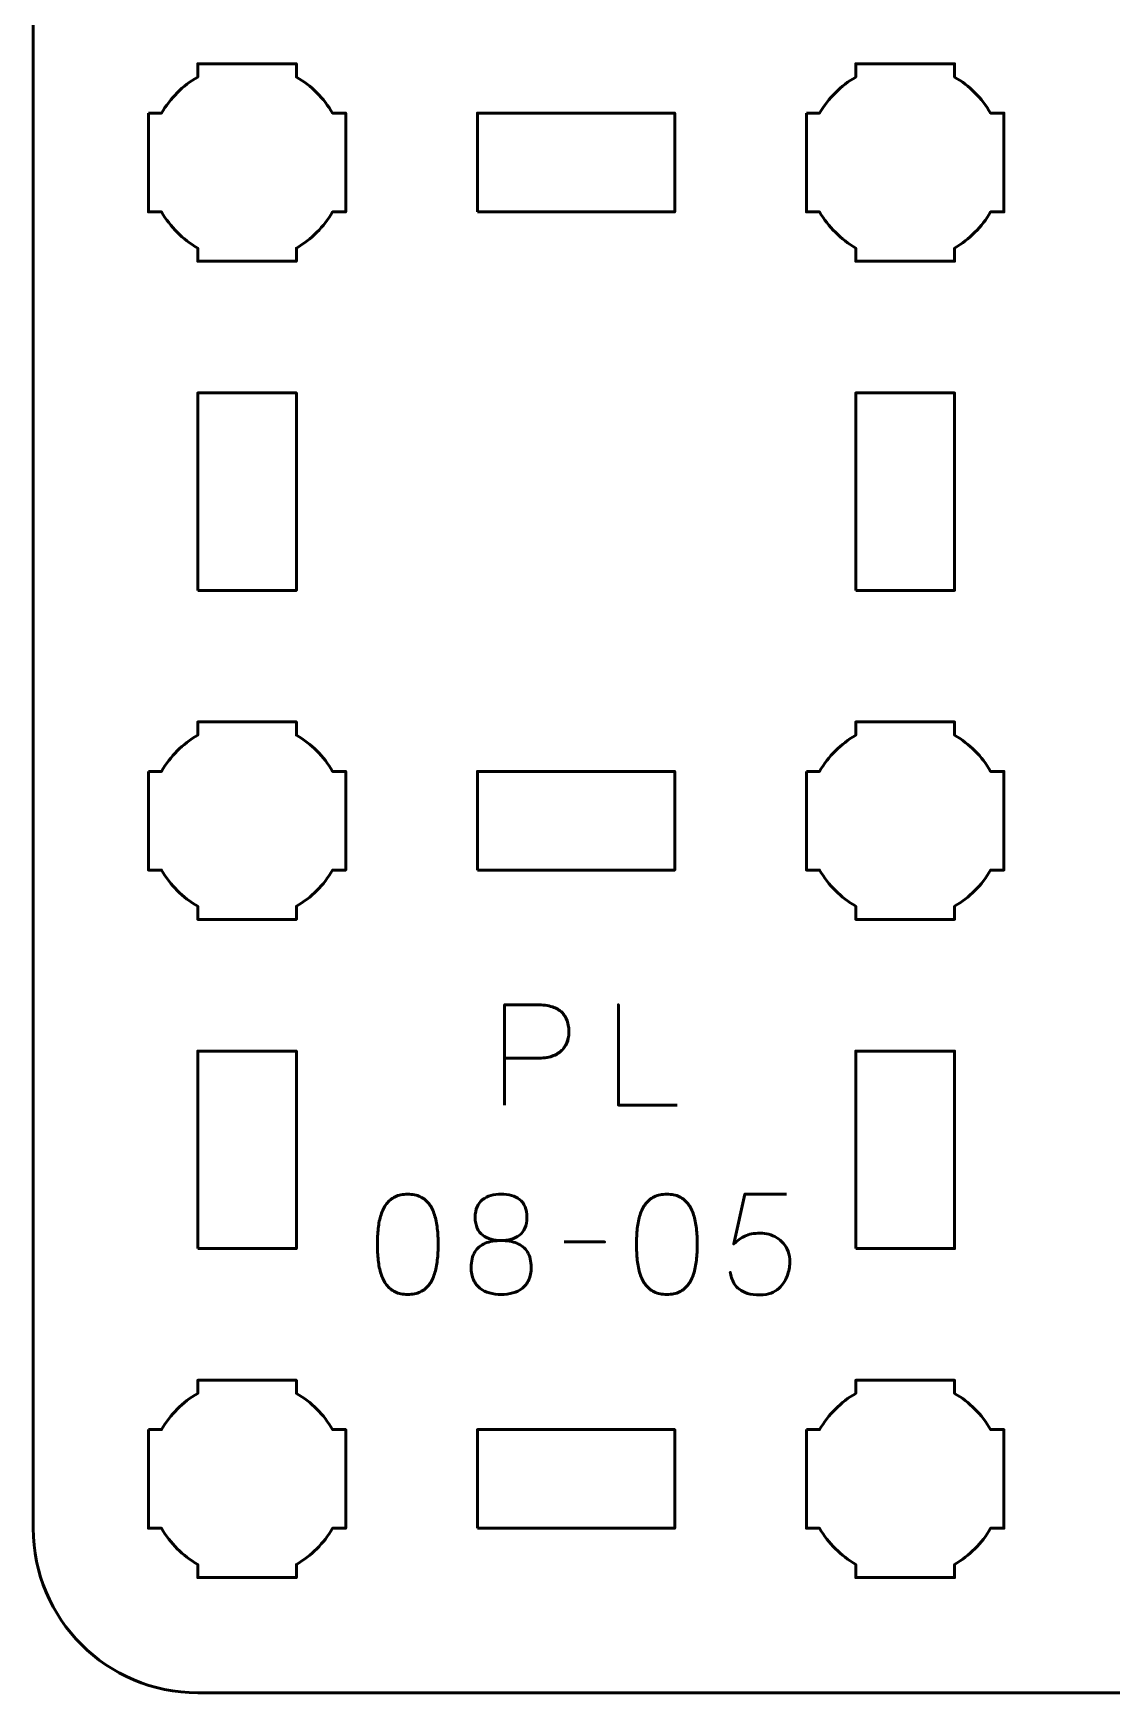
# Model space of a CAD drawing. Header units: centimetres. Extents: x -18.1 to -2.9, y -19.5 to -10.2.
# Drawn here: x -18.15 to -14.87, y -19.5 to -14.46 of the extents above; entities that cross this region are included whole.
import ezdxf

# ---------------------------------------------------------------- set-up
doc = ezdxf.new("R2010")
doc.units = ezdxf.units.CM
doc.header["$MEASUREMENT"] = 0
doc.layers.add('Layer 1', color=7, linetype='Continuous')

msp = doc.modelspace()

# ---------------------------------------------------------------- linework, layer by layer
at = {"layer": 'Layer 1', "lineweight": 53}
for points in [[(-16.8, -15), (-16.2, -15), (-16.2, -14.7), (-16.8, -14.7), (-16.8, -15)], [(-17.65, -16.15), (-17.35, -16.15), (-17.35, -15.55), (-17.65, -15.55), (-17.65, -16.15)], [(-15.65, -16.15), (-15.35, -16.15), (-15.35, -15.55), (-15.65, -15.55), (-15.65, -16.15)], [(-16.8, -17), (-16.2, -17), (-16.2, -16.7), (-16.8, -16.7), (-16.8, -17)], [(-17.65, -18.15), (-17.35, -18.15), (-17.35, -17.55), (-17.65, -17.55), (-17.65, -18.15)], [(-15.65, -18.15), (-15.35, -18.15), (-15.35, -17.55), (-15.65, -17.55), (-15.65, -18.15)], [(-16.8, -19), (-16.2, -19), (-16.2, -18.7), (-16.8, -18.7), (-16.8, -19)]]:
    msp.add_lwpolyline(points, close=True, dxfattribs=at)
for points, knots in [([(-18.15, -19), (-18.15, -19), (-18.15, -10.7), (-18.15, -10.7), (-18.15, -10.7), (-18.15, -10.42391), (-17.92609, -10.2), (-17.65, -10.2), (-17.65, -10.2), (-17.65, -10.2), (-3.35, -10.2), (-3.35, -10.2), (-3.35, -10.2), (-3.07391, -10.2), (-2.85, -10.42391), (-2.85, -10.7), (-2.85, -10.7), (-2.85, -10.7), (-2.85, -19), (-2.85, -19), (-2.85, -19), (-2.85, -19.27609), (-3.07391, -19.5), (-3.35, -19.5), (-3.35, -19.5), (-3.35, -19.5), (-17.65, -19.5), (-17.65, -19.5), (-17.65, -19.5), (-17.92609, -19.5), (-18.15, -19.27609), (-18.15, -19)], [0, 0, 0, 0, 0.125, 0.125, 0.125, 0.125, 0.25, 0.25, 0.25, 0.25, 0.375, 0.375, 0.375, 0.375, 0.5, 0.5, 0.5, 0.5, 0.625, 0.625, 0.625, 0.625, 0.75, 0.75, 0.75, 0.75, 0.875, 0.875, 0.875, 0.875, 1, 1, 1, 1]), ([(-17.8, -14.7), (-17.8, -14.7), (-17.75985, -14.7), (-17.75985, -14.7), (-17.75985, -14.7), (-17.7335, -14.65447), (-17.69553, -14.6165), (-17.65, -14.59015), (-17.65, -14.59015), (-17.65, -14.59015), (-17.65, -14.55), (-17.65, -14.55), (-17.65, -14.55), (-17.65, -14.55), (-17.5, -14.55), (-17.5, -14.55), (-17.5, -14.55), (-17.5, -14.55), (-17.35, -14.55), (-17.35, -14.55), (-17.35, -14.55), (-17.35, -14.55), (-17.35, -14.59015), (-17.35, -14.59015), (-17.35, -14.59015), (-17.30447, -14.6165), (-17.2665, -14.65447), (-17.24015, -14.7), (-17.24015, -14.7), (-17.24015, -14.7), (-17.2, -14.7), (-17.2, -14.7), (-17.2, -14.7), (-17.2, -14.7), (-17.2, -14.85), (-17.2, -14.85), (-17.2, -14.85), (-17.2, -14.85), (-17.2, -15), (-17.2, -15), (-17.2, -15), (-17.2, -15), (-17.24015, -15), (-17.24015, -15), (-17.24015, -15), (-17.2665, -15.04553), (-17.30447, -15.0835), (-17.35, -15.10985), (-17.35, -15.10985), (-17.35, -15.10985), (-17.35, -15.15), (-17.35, -15.15), (-17.35, -15.15), (-17.35, -15.15), (-17.5, -15.15), (-17.5, -15.15), (-17.5, -15.15), (-17.5, -15.15), (-17.65, -15.15), (-17.65, -15.15), (-17.65, -15.15), (-17.65, -15.15), (-17.65, -15.10985), (-17.65, -15.10985), (-17.65, -15.10985), (-17.69553, -15.0835), (-17.7335, -15.04553), (-17.75985, -15), (-17.75985, -15), (-17.75985, -15), (-17.8, -15), (-17.8, -15), (-17.8, -15), (-17.8, -15), (-17.8, -14.85), (-17.8, -14.85), (-17.8, -14.85), (-17.8, -14.85), (-17.8, -14.7), (-17.8, -14.7)], [0, 0, 0, 0, 0.05, 0.05, 0.05, 0.05, 0.1, 0.1, 0.1, 0.1, 0.15, 0.15, 0.15, 0.15, 0.2, 0.2, 0.2, 0.2, 0.25, 0.25, 0.25, 0.25, 0.3, 0.3, 0.3, 0.3, 0.35, 0.35, 0.35, 0.35, 0.4, 0.4, 0.4, 0.4, 0.45, 0.45, 0.45, 0.45, 0.5, 0.5, 0.5, 0.5, 0.55, 0.55, 0.55, 0.55, 0.6, 0.6, 0.6, 0.6, 0.65, 0.65, 0.65, 0.65, 0.7, 0.7, 0.7, 0.7, 0.75, 0.75, 0.75, 0.75, 0.8, 0.8, 0.8, 0.8, 0.85, 0.85, 0.85, 0.85, 0.9, 0.9, 0.9, 0.9, 0.95, 0.95, 0.95, 0.95, 1, 1, 1, 1]), ([(-15.8, -14.7), (-15.8, -14.7), (-15.75985, -14.7), (-15.75985, -14.7), (-15.75985, -14.7), (-15.7335, -14.65447), (-15.69553, -14.6165), (-15.65, -14.59015), (-15.65, -14.59015), (-15.65, -14.59015), (-15.65, -14.55), (-15.65, -14.55), (-15.65, -14.55), (-15.65, -14.55), (-15.5, -14.55), (-15.5, -14.55), (-15.5, -14.55), (-15.5, -14.55), (-15.35, -14.55), (-15.35, -14.55), (-15.35, -14.55), (-15.35, -14.55), (-15.35, -14.59015), (-15.35, -14.59015), (-15.35, -14.59015), (-15.30447, -14.6165), (-15.2665, -14.65447), (-15.24015, -14.7), (-15.24015, -14.7), (-15.24015, -14.7), (-15.2, -14.7), (-15.2, -14.7), (-15.2, -14.7), (-15.2, -14.7), (-15.2, -14.85), (-15.2, -14.85), (-15.2, -14.85), (-15.2, -14.85), (-15.2, -15), (-15.2, -15), (-15.2, -15), (-15.2, -15), (-15.24015, -15), (-15.24015, -15), (-15.24015, -15), (-15.2665, -15.04553), (-15.30447, -15.0835), (-15.35, -15.10985), (-15.35, -15.10985), (-15.35, -15.10985), (-15.35, -15.15), (-15.35, -15.15), (-15.35, -15.15), (-15.35, -15.15), (-15.5, -15.15), (-15.5, -15.15), (-15.5, -15.15), (-15.5, -15.15), (-15.65, -15.15), (-15.65, -15.15), (-15.65, -15.15), (-15.65, -15.15), (-15.65, -15.10985), (-15.65, -15.10985), (-15.65, -15.10985), (-15.69553, -15.0835), (-15.7335, -15.04553), (-15.75985, -15), (-15.75985, -15), (-15.75985, -15), (-15.8, -15), (-15.8, -15), (-15.8, -15), (-15.8, -15), (-15.8, -14.85), (-15.8, -14.85), (-15.8, -14.85), (-15.8, -14.85), (-15.8, -14.7), (-15.8, -14.7)], [0, 0, 0, 0, 0.05, 0.05, 0.05, 0.05, 0.1, 0.1, 0.1, 0.1, 0.15, 0.15, 0.15, 0.15, 0.2, 0.2, 0.2, 0.2, 0.25, 0.25, 0.25, 0.25, 0.3, 0.3, 0.3, 0.3, 0.35, 0.35, 0.35, 0.35, 0.4, 0.4, 0.4, 0.4, 0.45, 0.45, 0.45, 0.45, 0.5, 0.5, 0.5, 0.5, 0.55, 0.55, 0.55, 0.55, 0.6, 0.6, 0.6, 0.6, 0.65, 0.65, 0.65, 0.65, 0.7, 0.7, 0.7, 0.7, 0.75, 0.75, 0.75, 0.75, 0.8, 0.8, 0.8, 0.8, 0.85, 0.85, 0.85, 0.85, 0.9, 0.9, 0.9, 0.9, 0.95, 0.95, 0.95, 0.95, 1, 1, 1, 1]), ([(-17.8, -16.7), (-17.8, -16.7), (-17.75985, -16.7), (-17.75985, -16.7), (-17.75985, -16.7), (-17.7335, -16.65447), (-17.69553, -16.6165), (-17.65, -16.59015), (-17.65, -16.59015), (-17.65, -16.59015), (-17.65, -16.55), (-17.65, -16.55), (-17.65, -16.55), (-17.65, -16.55), (-17.5, -16.55), (-17.5, -16.55), (-17.5, -16.55), (-17.5, -16.55), (-17.35, -16.55), (-17.35, -16.55), (-17.35, -16.55), (-17.35, -16.55), (-17.35, -16.59015), (-17.35, -16.59015), (-17.35, -16.59015), (-17.30447, -16.6165), (-17.2665, -16.65447), (-17.24015, -16.7), (-17.24015, -16.7), (-17.24015, -16.7), (-17.2, -16.7), (-17.2, -16.7), (-17.2, -16.7), (-17.2, -16.7), (-17.2, -16.85), (-17.2, -16.85), (-17.2, -16.85), (-17.2, -16.85), (-17.2, -17), (-17.2, -17), (-17.2, -17), (-17.2, -17), (-17.24015, -17), (-17.24015, -17), (-17.24015, -17), (-17.2665, -17.04553), (-17.30447, -17.0835), (-17.35, -17.10985), (-17.35, -17.10985), (-17.35, -17.10985), (-17.35, -17.15), (-17.35, -17.15), (-17.35, -17.15), (-17.35, -17.15), (-17.5, -17.15), (-17.5, -17.15), (-17.5, -17.15), (-17.5, -17.15), (-17.65, -17.15), (-17.65, -17.15), (-17.65, -17.15), (-17.65, -17.15), (-17.65, -17.10985), (-17.65, -17.10985), (-17.65, -17.10985), (-17.69553, -17.0835), (-17.7335, -17.04553), (-17.75985, -17), (-17.75985, -17), (-17.75985, -17), (-17.8, -17), (-17.8, -17), (-17.8, -17), (-17.8, -17), (-17.8, -16.85), (-17.8, -16.85), (-17.8, -16.85), (-17.8, -16.85), (-17.8, -16.7), (-17.8, -16.7)], [0, 0, 0, 0, 0.05, 0.05, 0.05, 0.05, 0.1, 0.1, 0.1, 0.1, 0.15, 0.15, 0.15, 0.15, 0.2, 0.2, 0.2, 0.2, 0.25, 0.25, 0.25, 0.25, 0.3, 0.3, 0.3, 0.3, 0.35, 0.35, 0.35, 0.35, 0.4, 0.4, 0.4, 0.4, 0.45, 0.45, 0.45, 0.45, 0.5, 0.5, 0.5, 0.5, 0.55, 0.55, 0.55, 0.55, 0.6, 0.6, 0.6, 0.6, 0.65, 0.65, 0.65, 0.65, 0.7, 0.7, 0.7, 0.7, 0.75, 0.75, 0.75, 0.75, 0.8, 0.8, 0.8, 0.8, 0.85, 0.85, 0.85, 0.85, 0.9, 0.9, 0.9, 0.9, 0.95, 0.95, 0.95, 0.95, 1, 1, 1, 1]), ([(-15.8, -16.7), (-15.8, -16.7), (-15.75985, -16.7), (-15.75985, -16.7), (-15.75985, -16.7), (-15.7335, -16.65447), (-15.69553, -16.6165), (-15.65, -16.59015), (-15.65, -16.59015), (-15.65, -16.59015), (-15.65, -16.55), (-15.65, -16.55), (-15.65, -16.55), (-15.65, -16.55), (-15.5, -16.55), (-15.5, -16.55), (-15.5, -16.55), (-15.5, -16.55), (-15.35, -16.55), (-15.35, -16.55), (-15.35, -16.55), (-15.35, -16.55), (-15.35, -16.59015), (-15.35, -16.59015), (-15.35, -16.59015), (-15.30447, -16.6165), (-15.2665, -16.65447), (-15.24015, -16.7), (-15.24015, -16.7), (-15.24015, -16.7), (-15.2, -16.7), (-15.2, -16.7), (-15.2, -16.7), (-15.2, -16.7), (-15.2, -16.85), (-15.2, -16.85), (-15.2, -16.85), (-15.2, -16.85), (-15.2, -17), (-15.2, -17), (-15.2, -17), (-15.2, -17), (-15.24015, -17), (-15.24015, -17), (-15.24015, -17), (-15.2665, -17.04553), (-15.30447, -17.0835), (-15.35, -17.10985), (-15.35, -17.10985), (-15.35, -17.10985), (-15.35, -17.15), (-15.35, -17.15), (-15.35, -17.15), (-15.35, -17.15), (-15.5, -17.15), (-15.5, -17.15), (-15.5, -17.15), (-15.5, -17.15), (-15.65, -17.15), (-15.65, -17.15), (-15.65, -17.15), (-15.65, -17.15), (-15.65, -17.10985), (-15.65, -17.10985), (-15.65, -17.10985), (-15.69553, -17.0835), (-15.7335, -17.04553), (-15.75985, -17), (-15.75985, -17), (-15.75985, -17), (-15.8, -17), (-15.8, -17), (-15.8, -17), (-15.8, -17), (-15.8, -16.85), (-15.8, -16.85), (-15.8, -16.85), (-15.8, -16.85), (-15.8, -16.7), (-15.8, -16.7)], [0, 0, 0, 0, 0.05, 0.05, 0.05, 0.05, 0.1, 0.1, 0.1, 0.1, 0.15, 0.15, 0.15, 0.15, 0.2, 0.2, 0.2, 0.2, 0.25, 0.25, 0.25, 0.25, 0.3, 0.3, 0.3, 0.3, 0.35, 0.35, 0.35, 0.35, 0.4, 0.4, 0.4, 0.4, 0.45, 0.45, 0.45, 0.45, 0.5, 0.5, 0.5, 0.5, 0.55, 0.55, 0.55, 0.55, 0.6, 0.6, 0.6, 0.6, 0.65, 0.65, 0.65, 0.65, 0.7, 0.7, 0.7, 0.7, 0.75, 0.75, 0.75, 0.75, 0.8, 0.8, 0.8, 0.8, 0.85, 0.85, 0.85, 0.85, 0.9, 0.9, 0.9, 0.9, 0.95, 0.95, 0.95, 0.95, 1, 1, 1, 1]), ([(-17.8, -18.7), (-17.8, -18.7), (-17.75985, -18.7), (-17.75985, -18.7), (-17.75985, -18.7), (-17.7335, -18.65447), (-17.69553, -18.6165), (-17.65, -18.59015), (-17.65, -18.59015), (-17.65, -18.59015), (-17.65, -18.55), (-17.65, -18.55), (-17.65, -18.55), (-17.65, -18.55), (-17.5, -18.55), (-17.5, -18.55), (-17.5, -18.55), (-17.5, -18.55), (-17.35, -18.55), (-17.35, -18.55), (-17.35, -18.55), (-17.35, -18.55), (-17.35, -18.59015), (-17.35, -18.59015), (-17.35, -18.59015), (-17.30447, -18.6165), (-17.2665, -18.65447), (-17.24015, -18.7), (-17.24015, -18.7), (-17.24015, -18.7), (-17.2, -18.7), (-17.2, -18.7), (-17.2, -18.7), (-17.2, -18.7), (-17.2, -18.85), (-17.2, -18.85), (-17.2, -18.85), (-17.2, -18.85), (-17.2, -19), (-17.2, -19), (-17.2, -19), (-17.2, -19), (-17.24015, -19), (-17.24015, -19), (-17.24015, -19), (-17.2665, -19.04553), (-17.30447, -19.0835), (-17.35, -19.10985), (-17.35, -19.10985), (-17.35, -19.10985), (-17.35, -19.15), (-17.35, -19.15), (-17.35, -19.15), (-17.35, -19.15), (-17.5, -19.15), (-17.5, -19.15), (-17.5, -19.15), (-17.5, -19.15), (-17.65, -19.15), (-17.65, -19.15), (-17.65, -19.15), (-17.65, -19.15), (-17.65, -19.10985), (-17.65, -19.10985), (-17.65, -19.10985), (-17.69553, -19.0835), (-17.7335, -19.04553), (-17.75985, -19), (-17.75985, -19), (-17.75985, -19), (-17.8, -19), (-17.8, -19), (-17.8, -19), (-17.8, -19), (-17.8, -18.85), (-17.8, -18.85), (-17.8, -18.85), (-17.8, -18.85), (-17.8, -18.7), (-17.8, -18.7)], [0, 0, 0, 0, 0.05, 0.05, 0.05, 0.05, 0.1, 0.1, 0.1, 0.1, 0.15, 0.15, 0.15, 0.15, 0.2, 0.2, 0.2, 0.2, 0.25, 0.25, 0.25, 0.25, 0.3, 0.3, 0.3, 0.3, 0.35, 0.35, 0.35, 0.35, 0.4, 0.4, 0.4, 0.4, 0.45, 0.45, 0.45, 0.45, 0.5, 0.5, 0.5, 0.5, 0.55, 0.55, 0.55, 0.55, 0.6, 0.6, 0.6, 0.6, 0.65, 0.65, 0.65, 0.65, 0.7, 0.7, 0.7, 0.7, 0.75, 0.75, 0.75, 0.75, 0.8, 0.8, 0.8, 0.8, 0.85, 0.85, 0.85, 0.85, 0.9, 0.9, 0.9, 0.9, 0.95, 0.95, 0.95, 0.95, 1, 1, 1, 1]), ([(-15.8, -18.7), (-15.8, -18.7), (-15.75985, -18.7), (-15.75985, -18.7), (-15.75985, -18.7), (-15.7335, -18.65447), (-15.69553, -18.6165), (-15.65, -18.59015), (-15.65, -18.59015), (-15.65, -18.59015), (-15.65, -18.55), (-15.65, -18.55), (-15.65, -18.55), (-15.65, -18.55), (-15.5, -18.55), (-15.5, -18.55), (-15.5, -18.55), (-15.5, -18.55), (-15.35, -18.55), (-15.35, -18.55), (-15.35, -18.55), (-15.35, -18.55), (-15.35, -18.59015), (-15.35, -18.59015), (-15.35, -18.59015), (-15.30447, -18.6165), (-15.2665, -18.65447), (-15.24015, -18.7), (-15.24015, -18.7), (-15.24015, -18.7), (-15.2, -18.7), (-15.2, -18.7), (-15.2, -18.7), (-15.2, -18.7), (-15.2, -18.85), (-15.2, -18.85), (-15.2, -18.85), (-15.2, -18.85), (-15.2, -19), (-15.2, -19), (-15.2, -19), (-15.2, -19), (-15.24015, -19), (-15.24015, -19), (-15.24015, -19), (-15.2665, -19.04553), (-15.30447, -19.0835), (-15.35, -19.10985), (-15.35, -19.10985), (-15.35, -19.10985), (-15.35, -19.15), (-15.35, -19.15), (-15.35, -19.15), (-15.35, -19.15), (-15.5, -19.15), (-15.5, -19.15), (-15.5, -19.15), (-15.5, -19.15), (-15.65, -19.15), (-15.65, -19.15), (-15.65, -19.15), (-15.65, -19.15), (-15.65, -19.10985), (-15.65, -19.10985), (-15.65, -19.10985), (-15.69553, -19.0835), (-15.7335, -19.04553), (-15.75985, -19), (-15.75985, -19), (-15.75985, -19), (-15.8, -19), (-15.8, -19), (-15.8, -19), (-15.8, -19), (-15.8, -18.85), (-15.8, -18.85), (-15.8, -18.85), (-15.8, -18.85), (-15.8, -18.7), (-15.8, -18.7)], [0, 0, 0, 0, 0.05, 0.05, 0.05, 0.05, 0.1, 0.1, 0.1, 0.1, 0.15, 0.15, 0.15, 0.15, 0.2, 0.2, 0.2, 0.2, 0.25, 0.25, 0.25, 0.25, 0.3, 0.3, 0.3, 0.3, 0.35, 0.35, 0.35, 0.35, 0.4, 0.4, 0.4, 0.4, 0.45, 0.45, 0.45, 0.45, 0.5, 0.5, 0.5, 0.5, 0.55, 0.55, 0.55, 0.55, 0.6, 0.6, 0.6, 0.6, 0.65, 0.65, 0.65, 0.65, 0.7, 0.7, 0.7, 0.7, 0.75, 0.75, 0.75, 0.75, 0.8, 0.8, 0.8, 0.8, 0.85, 0.85, 0.85, 0.85, 0.9, 0.9, 0.9, 0.9, 0.95, 0.95, 0.95, 0.95, 1, 1, 1, 1])]:
    msp.add_open_spline(points, degree=3, knots=knots, dxfattribs=at)
at = {"layer": 'Layer 1', "color": 5, "lineweight": 53}
for points, knots in [([(-16.71763, -17.71432), (-16.71763, -17.71432), (-16.71763, -17.4091), (-16.71763, -17.4091), (-16.71763, -17.4091), (-16.71763, -17.4091), (-16.62026, -17.4091), (-16.62026, -17.4091), (-16.62026, -17.4091), (-16.60079, -17.40917), (-16.58478, -17.41136), (-16.57215, -17.41559), (-16.57215, -17.41559), (-16.55959, -17.41975), (-16.54971, -17.42554), (-16.54258, -17.43288), (-16.54258, -17.43288), (-16.53546, -17.44014), (-16.53038, -17.44847), (-16.52727, -17.45785), (-16.52727, -17.45785), (-16.52424, -17.46724), (-16.52248, -17.47704), (-16.52205, -17.48742), (-16.52205, -17.48742), (-16.52156, -17.49779), (-16.52276, -17.50795), (-16.52558, -17.51782), (-16.52558, -17.51782), (-16.52847, -17.5277), (-16.53334, -17.53666), (-16.54033, -17.54471), (-16.54033, -17.54471), (-16.54724, -17.55275), (-16.55662, -17.55917), (-16.56841, -17.5639), (-16.56841, -17.5639), (-16.58019, -17.56869), (-16.59479, -17.57109), (-16.61222, -17.57123), (-16.61222, -17.57123), (-16.61222, -17.57123), (-16.71763, -17.57123), (-16.71763, -17.57123), (-16.71763, -17.57123), (-16.71763, -17.57123), (-16.61222, -17.57123), (-16.61222, -17.57123), (-16.61222, -17.57123), (-16.59515, -17.57109), (-16.58068, -17.56869), (-16.56897, -17.5639), (-16.56897, -17.5639), (-16.55719, -17.55917), (-16.5478, -17.55275), (-16.54075, -17.54471), (-16.54075, -17.54471), (-16.53376, -17.53666), (-16.52875, -17.5277), (-16.52579, -17.51782), (-16.52579, -17.51782), (-16.52283, -17.50795), (-16.52156, -17.49779), (-16.52205, -17.48742), (-16.52205, -17.48742), (-16.52248, -17.47704), (-16.52424, -17.46724), (-16.52741, -17.45785), (-16.52741, -17.45785), (-16.53052, -17.44847), (-16.53574, -17.44014), (-16.54287, -17.43288), (-16.54287, -17.43288), (-16.55006, -17.42554), (-16.55994, -17.41975), (-16.5725, -17.41559), (-16.5725, -17.41559), (-16.58513, -17.41136), (-16.601, -17.40917), (-16.62026, -17.4091), (-16.62026, -17.4091), (-16.62026, -17.4091), (-16.71763, -17.4091), (-16.71763, -17.4091), (-16.71763, -17.4091), (-16.71763, -17.4091), (-16.71763, -17.71432), (-16.71763, -17.71432)], [0, 0, 0, 0, 0.0454545, 0.0454545, 0.0454545, 0.0454545, 0.0909091, 0.0909091, 0.0909091, 0.0909091, 0.1363636, 0.1363636, 0.1363636, 0.1363636, 0.1818182, 0.1818182, 0.1818182, 0.1818182, 0.2272727, 0.2272727, 0.2272727, 0.2272727, 0.2727273, 0.2727273, 0.2727273, 0.2727273, 0.3181818, 0.3181818, 0.3181818, 0.3181818, 0.3636364, 0.3636364, 0.3636364, 0.3636364, 0.4090909, 0.4090909, 0.4090909, 0.4090909, 0.4545455, 0.4545455, 0.4545455, 0.4545455, 0.5, 0.5, 0.5, 0.5, 0.5454545, 0.5454545, 0.5454545, 0.5454545, 0.5909091, 0.5909091, 0.5909091, 0.5909091, 0.6363636, 0.6363636, 0.6363636, 0.6363636, 0.6818182, 0.6818182, 0.6818182, 0.6818182, 0.7272727, 0.7272727, 0.7272727, 0.7272727, 0.7727273, 0.7727273, 0.7727273, 0.7727273, 0.8181818, 0.8181818, 0.8181818, 0.8181818, 0.8636364, 0.8636364, 0.8636364, 0.8636364, 0.9090909, 0.9090909, 0.9090909, 0.9090909, 0.9545455, 0.9545455, 0.9545455, 0.9545455, 1, 1, 1, 1]), ([(-16.19313, -17.71432), (-16.19313, -17.71432), (-16.37135, -17.71432), (-16.37135, -17.71432), (-16.37135, -17.71432), (-16.37135, -17.71432), (-16.37135, -17.4091), (-16.37135, -17.4091), (-16.37135, -17.4091), (-16.37135, -17.4091), (-16.37135, -17.71432), (-16.37135, -17.71432), (-16.37135, -17.71432), (-16.37135, -17.71432), (-16.19313, -17.71432), (-16.19313, -17.71432)], [0, 0, 0, 0, 0.25, 0.25, 0.25, 0.25, 0.5, 0.5, 0.5, 0.5, 0.75, 0.75, 0.75, 0.75, 1, 1, 1, 1]), ([(-17.01163, -18.28963), (-16.99682, -18.28956), (-16.98405, -18.28695), (-16.97339, -18.28187), (-16.97339, -18.28187), (-16.96281, -18.27679), (-16.95399, -18.26952), (-16.94694, -18.26028), (-16.94694, -18.26028), (-16.93995, -18.25097), (-16.93445, -18.23996), (-16.93036, -18.22726), (-16.93036, -18.22726), (-16.92633, -18.21456), (-16.92344, -18.20066), (-16.92182, -18.18542), (-16.92182, -18.18542), (-16.92012, -18.17018), (-16.91928, -18.15416), (-16.91935, -18.13723), (-16.91935, -18.13723), (-16.91928, -18.12037), (-16.92012, -18.10435), (-16.92182, -18.08918), (-16.92182, -18.08918), (-16.92344, -18.07401), (-16.92633, -18.06004), (-16.93036, -18.04734), (-16.93036, -18.04734), (-16.93445, -18.03471), (-16.93995, -18.02371), (-16.94694, -18.01432), (-16.94694, -18.01432), (-16.95399, -18.00501), (-16.96281, -17.99774), (-16.97339, -17.99266), (-16.97339, -17.99266), (-16.98405, -17.98751), (-16.99682, -17.9849), (-17.01163, -17.98483), (-17.01163, -17.98483), (-17.02645, -17.9849), (-17.03922, -17.98751), (-17.04988, -17.99266), (-17.04988, -17.99266), (-17.06046, -17.99774), (-17.06928, -18.00501), (-17.07633, -18.01432), (-17.07633, -18.01432), (-17.08332, -18.02371), (-17.08882, -18.03471), (-17.09291, -18.04734), (-17.09291, -18.04734), (-17.09694, -18.06004), (-17.09983, -18.07401), (-17.10145, -18.08918), (-17.10145, -18.08918), (-17.10314, -18.10435), (-17.10399, -18.12037), (-17.10392, -18.13723), (-17.10392, -18.13723), (-17.10399, -18.15416), (-17.10314, -18.17018), (-17.10145, -18.18542), (-17.10145, -18.18542), (-17.09983, -18.20066), (-17.09694, -18.21456), (-17.09291, -18.22726), (-17.09291, -18.22726), (-17.08882, -18.23996), (-17.08332, -18.25097), (-17.07633, -18.26028), (-17.07633, -18.26028), (-17.06928, -18.26952), (-17.06046, -18.27679), (-17.04988, -18.28187), (-17.04988, -18.28187), (-17.03922, -18.28695), (-17.02645, -18.28956), (-17.01163, -18.28963)], [0, 0, 0, 0, 0.05, 0.05, 0.05, 0.05, 0.1, 0.1, 0.1, 0.1, 0.15, 0.15, 0.15, 0.15, 0.2, 0.2, 0.2, 0.2, 0.25, 0.25, 0.25, 0.25, 0.3, 0.3, 0.3, 0.3, 0.35, 0.35, 0.35, 0.35, 0.4, 0.4, 0.4, 0.4, 0.45, 0.45, 0.45, 0.45, 0.5, 0.5, 0.5, 0.5, 0.55, 0.55, 0.55, 0.55, 0.6, 0.6, 0.6, 0.6, 0.65, 0.65, 0.65, 0.65, 0.7, 0.7, 0.7, 0.7, 0.75, 0.75, 0.75, 0.75, 0.8, 0.8, 0.8, 0.8, 0.85, 0.85, 0.85, 0.85, 0.9, 0.9, 0.9, 0.9, 0.95, 0.95, 0.95, 0.95, 1, 1, 1, 1]), ([(-17.01163, -18.28963), (-16.99682, -18.28956), (-16.98405, -18.28695), (-16.97339, -18.28187), (-16.97339, -18.28187), (-16.96281, -18.27679), (-16.95399, -18.26952), (-16.94694, -18.26028), (-16.94694, -18.26028), (-16.93995, -18.25097), (-16.93445, -18.23996), (-16.93036, -18.22726), (-16.93036, -18.22726), (-16.92633, -18.21456), (-16.92344, -18.20066), (-16.92182, -18.18542), (-16.92182, -18.18542), (-16.92012, -18.17018), (-16.91928, -18.15416), (-16.91935, -18.13723), (-16.91935, -18.13723), (-16.91928, -18.12037), (-16.92012, -18.10435), (-16.92182, -18.08918), (-16.92182, -18.08918), (-16.92344, -18.07401), (-16.92633, -18.06004), (-16.93036, -18.04734), (-16.93036, -18.04734), (-16.93445, -18.03471), (-16.93995, -18.02371), (-16.94694, -18.01432), (-16.94694, -18.01432), (-16.95399, -18.00501), (-16.96281, -17.99774), (-16.97339, -17.99266), (-16.97339, -17.99266), (-16.98405, -17.98751), (-16.99682, -17.9849), (-17.01163, -17.98483), (-17.01163, -17.98483), (-17.02645, -17.9849), (-17.03922, -17.98751), (-17.04988, -17.99266), (-17.04988, -17.99266), (-17.06046, -17.99774), (-17.06928, -18.00501), (-17.07633, -18.01432), (-17.07633, -18.01432), (-17.08332, -18.02371), (-17.08882, -18.03471), (-17.09291, -18.04734), (-17.09291, -18.04734), (-17.09694, -18.06004), (-17.09983, -18.07401), (-17.10145, -18.08918), (-17.10145, -18.08918), (-17.10314, -18.10435), (-17.10399, -18.12037), (-17.10392, -18.13723), (-17.10392, -18.13723), (-17.10399, -18.15416), (-17.10314, -18.17018), (-17.10145, -18.18542), (-17.10145, -18.18542), (-17.09983, -18.20066), (-17.09694, -18.21456), (-17.09291, -18.22726), (-17.09291, -18.22726), (-17.08882, -18.23996), (-17.08332, -18.25097), (-17.07633, -18.26028), (-17.07633, -18.26028), (-17.06928, -18.26952), (-17.06046, -18.27679), (-17.04988, -18.28187), (-17.04988, -18.28187), (-17.03922, -18.28695), (-17.02645, -18.28956), (-17.01163, -18.28963)], [0, 0, 0, 0, 0.05, 0.05, 0.05, 0.05, 0.1, 0.1, 0.1, 0.1, 0.15, 0.15, 0.15, 0.15, 0.2, 0.2, 0.2, 0.2, 0.25, 0.25, 0.25, 0.25, 0.3, 0.3, 0.3, 0.3, 0.35, 0.35, 0.35, 0.35, 0.4, 0.4, 0.4, 0.4, 0.45, 0.45, 0.45, 0.45, 0.5, 0.5, 0.5, 0.5, 0.55, 0.55, 0.55, 0.55, 0.6, 0.6, 0.6, 0.6, 0.65, 0.65, 0.65, 0.65, 0.7, 0.7, 0.7, 0.7, 0.75, 0.75, 0.75, 0.75, 0.8, 0.8, 0.8, 0.8, 0.85, 0.85, 0.85, 0.85, 0.9, 0.9, 0.9, 0.9, 0.95, 0.95, 0.95, 0.95, 1, 1, 1, 1]), ([(-16.728, -18.1258), (-16.71714, -18.1258), (-16.70698, -18.12453), (-16.69745, -18.12199), (-16.69745, -18.12199), (-16.688, -18.11938), (-16.67967, -18.11529), (-16.67241, -18.10971), (-16.67241, -18.10971), (-16.66521, -18.10414), (-16.65957, -18.09687), (-16.65547, -18.08791), (-16.65547, -18.08791), (-16.65138, -18.07902), (-16.64934, -18.06823), (-16.64927, -18.05553), (-16.64927, -18.05553), (-16.64934, -18.04283), (-16.65131, -18.03196), (-16.65519, -18.02293), (-16.65519, -18.02293), (-16.65907, -18.0139), (-16.66458, -18.00649), (-16.67163, -18.00078), (-16.67163, -18.00078), (-16.67869, -17.99513), (-16.68701, -17.99097), (-16.69661, -17.98836), (-16.69661, -17.98836), (-16.70613, -17.98575), (-16.71665, -17.98462), (-16.728, -17.98483), (-16.728, -17.98483), (-16.73936, -17.98497), (-16.74988, -17.98646), (-16.7594, -17.98907), (-16.7594, -17.98907), (-16.769, -17.99175), (-16.77732, -17.99584), (-16.78438, -18.00141), (-16.78438, -18.00141), (-16.79143, -18.00699), (-16.79694, -18.01425), (-16.80082, -18.02314), (-16.80082, -18.02314), (-16.8047, -18.0321), (-16.80667, -18.04283), (-16.80674, -18.05553), (-16.80674, -18.05553), (-16.80667, -18.06823), (-16.80463, -18.07902), (-16.80053, -18.08791), (-16.80053, -18.08791), (-16.79644, -18.09687), (-16.7908, -18.10414), (-16.78353, -18.10971), (-16.78353, -18.10971), (-16.77633, -18.11529), (-16.76801, -18.11938), (-16.75855, -18.12199), (-16.75855, -18.12199), (-16.74903, -18.12453), (-16.73887, -18.1258), (-16.728, -18.1258)], [0, 0, 0, 0, 0.0625, 0.0625, 0.0625, 0.0625, 0.125, 0.125, 0.125, 0.125, 0.1875, 0.1875, 0.1875, 0.1875, 0.25, 0.25, 0.25, 0.25, 0.3125, 0.3125, 0.3125, 0.3125, 0.375, 0.375, 0.375, 0.375, 0.4375, 0.4375, 0.4375, 0.4375, 0.5, 0.5, 0.5, 0.5, 0.5625, 0.5625, 0.5625, 0.5625, 0.625, 0.625, 0.625, 0.625, 0.6875, 0.6875, 0.6875, 0.6875, 0.75, 0.75, 0.75, 0.75, 0.8125, 0.8125, 0.8125, 0.8125, 0.875, 0.875, 0.875, 0.875, 0.9375, 0.9375, 0.9375, 0.9375, 1, 1, 1, 1]), ([(-16.728, -18.1258), (-16.71714, -18.1258), (-16.70698, -18.12453), (-16.69745, -18.12199), (-16.69745, -18.12199), (-16.688, -18.11938), (-16.67967, -18.11529), (-16.67241, -18.10971), (-16.67241, -18.10971), (-16.66521, -18.10414), (-16.65957, -18.09687), (-16.65547, -18.08791), (-16.65547, -18.08791), (-16.65138, -18.07902), (-16.64934, -18.06823), (-16.64927, -18.05553), (-16.64927, -18.05553), (-16.64934, -18.04283), (-16.65131, -18.03196), (-16.65519, -18.02293), (-16.65519, -18.02293), (-16.65907, -18.0139), (-16.66458, -18.00649), (-16.67163, -18.00078), (-16.67163, -18.00078), (-16.67869, -17.99513), (-16.68701, -17.99097), (-16.69661, -17.98836), (-16.69661, -17.98836), (-16.70613, -17.98575), (-16.71665, -17.98462), (-16.728, -17.98483), (-16.728, -17.98483), (-16.73936, -17.98497), (-16.74988, -17.98646), (-16.7594, -17.98907), (-16.7594, -17.98907), (-16.769, -17.99175), (-16.77732, -17.99584), (-16.78438, -18.00141), (-16.78438, -18.00141), (-16.79143, -18.00699), (-16.79694, -18.01425), (-16.80082, -18.02314), (-16.80082, -18.02314), (-16.8047, -18.0321), (-16.80667, -18.04283), (-16.80674, -18.05553), (-16.80674, -18.05553), (-16.80667, -18.06823), (-16.80463, -18.07902), (-16.80053, -18.08791), (-16.80053, -18.08791), (-16.79644, -18.09687), (-16.7908, -18.10414), (-16.78353, -18.10971), (-16.78353, -18.10971), (-16.77633, -18.11529), (-16.76801, -18.11938), (-16.75855, -18.12199), (-16.75855, -18.12199), (-16.74903, -18.12453), (-16.73887, -18.1258), (-16.728, -18.1258)], [0, 0, 0, 0, 0.0625, 0.0625, 0.0625, 0.0625, 0.125, 0.125, 0.125, 0.125, 0.1875, 0.1875, 0.1875, 0.1875, 0.25, 0.25, 0.25, 0.25, 0.3125, 0.3125, 0.3125, 0.3125, 0.375, 0.375, 0.375, 0.375, 0.4375, 0.4375, 0.4375, 0.4375, 0.5, 0.5, 0.5, 0.5, 0.5625, 0.5625, 0.5625, 0.5625, 0.625, 0.625, 0.625, 0.625, 0.6875, 0.6875, 0.6875, 0.6875, 0.75, 0.75, 0.75, 0.75, 0.8125, 0.8125, 0.8125, 0.8125, 0.875, 0.875, 0.875, 0.875, 0.9375, 0.9375, 0.9375, 0.9375, 1, 1, 1, 1]), ([(-16.22424, -18.28963), (-16.20943, -18.28956), (-16.19666, -18.28695), (-16.186, -18.28187), (-16.186, -18.28187), (-16.17542, -18.27679), (-16.1666, -18.26952), (-16.15955, -18.26028), (-16.15955, -18.26028), (-16.15256, -18.25097), (-16.14706, -18.23996), (-16.14297, -18.22726), (-16.14297, -18.22726), (-16.13894, -18.21456), (-16.13605, -18.20066), (-16.13443, -18.18542), (-16.13443, -18.18542), (-16.13273, -18.17018), (-16.13189, -18.15416), (-16.13196, -18.13723), (-16.13196, -18.13723), (-16.13189, -18.12037), (-16.13273, -18.10435), (-16.13443, -18.08918), (-16.13443, -18.08918), (-16.13605, -18.07401), (-16.13894, -18.06004), (-16.14297, -18.04734), (-16.14297, -18.04734), (-16.14706, -18.03471), (-16.15256, -18.02371), (-16.15955, -18.01432), (-16.15955, -18.01432), (-16.1666, -18.00501), (-16.17542, -17.99774), (-16.186, -17.99266), (-16.186, -17.99266), (-16.19666, -17.98751), (-16.20943, -17.9849), (-16.22424, -17.98483), (-16.22424, -17.98483), (-16.23906, -17.9849), (-16.25183, -17.98751), (-16.26249, -17.99266), (-16.26249, -17.99266), (-16.27307, -17.99774), (-16.28189, -18.00501), (-16.28894, -18.01432), (-16.28894, -18.01432), (-16.29593, -18.02371), (-16.30143, -18.03471), (-16.30552, -18.04734), (-16.30552, -18.04734), (-16.30955, -18.06004), (-16.31244, -18.07401), (-16.31406, -18.08918), (-16.31406, -18.08918), (-16.31575, -18.10435), (-16.3166, -18.12037), (-16.31653, -18.13723), (-16.31653, -18.13723), (-16.3166, -18.15416), (-16.31575, -18.17018), (-16.31406, -18.18542), (-16.31406, -18.18542), (-16.31244, -18.20066), (-16.30955, -18.21456), (-16.30552, -18.22726), (-16.30552, -18.22726), (-16.30143, -18.23996), (-16.29593, -18.25097), (-16.28894, -18.26028), (-16.28894, -18.26028), (-16.28189, -18.26952), (-16.27307, -18.27679), (-16.26249, -18.28187), (-16.26249, -18.28187), (-16.25183, -18.28695), (-16.23906, -18.28956), (-16.22424, -18.28963)], [0, 0, 0, 0, 0.05, 0.05, 0.05, 0.05, 0.1, 0.1, 0.1, 0.1, 0.15, 0.15, 0.15, 0.15, 0.2, 0.2, 0.2, 0.2, 0.25, 0.25, 0.25, 0.25, 0.3, 0.3, 0.3, 0.3, 0.35, 0.35, 0.35, 0.35, 0.4, 0.4, 0.4, 0.4, 0.45, 0.45, 0.45, 0.45, 0.5, 0.5, 0.5, 0.5, 0.55, 0.55, 0.55, 0.55, 0.6, 0.6, 0.6, 0.6, 0.65, 0.65, 0.65, 0.65, 0.7, 0.7, 0.7, 0.7, 0.75, 0.75, 0.75, 0.75, 0.8, 0.8, 0.8, 0.8, 0.85, 0.85, 0.85, 0.85, 0.9, 0.9, 0.9, 0.9, 0.95, 0.95, 0.95, 0.95, 1, 1, 1, 1]), ([(-16.22424, -18.28963), (-16.20943, -18.28956), (-16.19666, -18.28695), (-16.186, -18.28187), (-16.186, -18.28187), (-16.17542, -18.27679), (-16.1666, -18.26952), (-16.15955, -18.26028), (-16.15955, -18.26028), (-16.15256, -18.25097), (-16.14706, -18.23996), (-16.14297, -18.22726), (-16.14297, -18.22726), (-16.13894, -18.21456), (-16.13605, -18.20066), (-16.13443, -18.18542), (-16.13443, -18.18542), (-16.13273, -18.17018), (-16.13189, -18.15416), (-16.13196, -18.13723), (-16.13196, -18.13723), (-16.13189, -18.12037), (-16.13273, -18.10435), (-16.13443, -18.08918), (-16.13443, -18.08918), (-16.13605, -18.07401), (-16.13894, -18.06004), (-16.14297, -18.04734), (-16.14297, -18.04734), (-16.14706, -18.03471), (-16.15256, -18.02371), (-16.15955, -18.01432), (-16.15955, -18.01432), (-16.1666, -18.00501), (-16.17542, -17.99774), (-16.186, -17.99266), (-16.186, -17.99266), (-16.19666, -17.98751), (-16.20943, -17.9849), (-16.22424, -17.98483), (-16.22424, -17.98483), (-16.23906, -17.9849), (-16.25183, -17.98751), (-16.26249, -17.99266), (-16.26249, -17.99266), (-16.27307, -17.99774), (-16.28189, -18.00501), (-16.28894, -18.01432), (-16.28894, -18.01432), (-16.29593, -18.02371), (-16.30143, -18.03471), (-16.30552, -18.04734), (-16.30552, -18.04734), (-16.30955, -18.06004), (-16.31244, -18.07401), (-16.31406, -18.08918), (-16.31406, -18.08918), (-16.31575, -18.10435), (-16.3166, -18.12037), (-16.31653, -18.13723), (-16.31653, -18.13723), (-16.3166, -18.15416), (-16.31575, -18.17018), (-16.31406, -18.18542), (-16.31406, -18.18542), (-16.31244, -18.20066), (-16.30955, -18.21456), (-16.30552, -18.22726), (-16.30552, -18.22726), (-16.30143, -18.23996), (-16.29593, -18.25097), (-16.28894, -18.26028), (-16.28894, -18.26028), (-16.28189, -18.26952), (-16.27307, -18.27679), (-16.26249, -18.28187), (-16.26249, -18.28187), (-16.25183, -18.28695), (-16.23906, -18.28956), (-16.22424, -18.28963)], [0, 0, 0, 0, 0.05, 0.05, 0.05, 0.05, 0.1, 0.1, 0.1, 0.1, 0.15, 0.15, 0.15, 0.15, 0.2, 0.2, 0.2, 0.2, 0.25, 0.25, 0.25, 0.25, 0.3, 0.3, 0.3, 0.3, 0.35, 0.35, 0.35, 0.35, 0.4, 0.4, 0.4, 0.4, 0.45, 0.45, 0.45, 0.45, 0.5, 0.5, 0.5, 0.5, 0.55, 0.55, 0.55, 0.55, 0.6, 0.6, 0.6, 0.6, 0.65, 0.65, 0.65, 0.65, 0.7, 0.7, 0.7, 0.7, 0.75, 0.75, 0.75, 0.75, 0.8, 0.8, 0.8, 0.8, 0.85, 0.85, 0.85, 0.85, 0.9, 0.9, 0.9, 0.9, 0.95, 0.95, 0.95, 0.95, 1, 1, 1, 1]), ([(-15.86018, -17.98441), (-15.86018, -17.98441), (-15.98718, -17.98441), (-15.98718, -17.98441), (-15.98718, -17.98441), (-15.98718, -17.98441), (-16.02105, -18.13596), (-16.02105, -18.13596), (-16.02105, -18.13596), (-16.01512, -18.13088), (-16.00948, -18.1263), (-16.00404, -18.12227), (-16.00404, -18.12227), (-15.99868, -18.11825), (-15.99304, -18.11487), (-15.98704, -18.11204), (-15.98704, -18.11204), (-15.98111, -18.10922), (-15.97434, -18.1071), (-15.96672, -18.10562), (-15.96672, -18.10562), (-15.95917, -18.10414), (-15.95014, -18.10336), (-15.93977, -18.10336), (-15.93977, -18.10336), (-15.9313, -18.10336), (-15.92283, -18.10449), (-15.91437, -18.10682), (-15.91437, -18.10682), (-15.9059, -18.10908), (-15.89786, -18.11254), (-15.89024, -18.11712), (-15.89024, -18.11712), (-15.88255, -18.12178), (-15.87577, -18.12757), (-15.86985, -18.13455), (-15.86985, -18.13455), (-15.86385, -18.14154), (-15.85912, -18.14972), (-15.85574, -18.1591), (-15.85574, -18.1591), (-15.85228, -18.16849), (-15.85052, -18.17914), (-15.85045, -18.19099), (-15.85045, -18.19099), (-15.85037, -18.19537), (-15.85087, -18.20087), (-15.85186, -18.20736), (-15.85186, -18.20736), (-15.85277, -18.21385), (-15.85447, -18.22091), (-15.85687, -18.22839), (-15.85687, -18.22839), (-15.85926, -18.23587), (-15.86265, -18.24328), (-15.86695, -18.25061), (-15.86695, -18.25061), (-15.87126, -18.25795), (-15.87676, -18.26465), (-15.88339, -18.27072), (-15.88339, -18.27072), (-15.89003, -18.27679), (-15.89807, -18.28166), (-15.90745, -18.28533), (-15.90745, -18.28533), (-15.91691, -18.28892), (-15.92799, -18.29083), (-15.94061, -18.2909), (-15.94061, -18.2909), (-15.95571, -18.29083), (-15.96841, -18.28921), (-15.97871, -18.28617), (-15.97871, -18.28617), (-15.98902, -18.28307), (-15.99741, -18.27905), (-16.0039, -18.27397), (-16.0039, -18.27397), (-16.01046, -18.26889), (-16.01554, -18.26331), (-16.01921, -18.25725), (-16.01921, -18.25725), (-16.02288, -18.25118), (-16.02563, -18.24511), (-16.02747, -18.23904), (-16.02747, -18.23904), (-16.0293, -18.23297), (-16.03071, -18.2274), (-16.03163, -18.22232), (-16.03163, -18.22232), (-16.03071, -18.2274), (-16.0293, -18.23297), (-16.02747, -18.23904), (-16.02747, -18.23904), (-16.02563, -18.24511), (-16.02288, -18.25118), (-16.01921, -18.25725), (-16.01921, -18.25725), (-16.01554, -18.26331), (-16.01046, -18.26889), (-16.0039, -18.27397), (-16.0039, -18.27397), (-15.99741, -18.27905), (-15.98902, -18.28307), (-15.97871, -18.28617), (-15.97871, -18.28617), (-15.96841, -18.28921), (-15.95571, -18.29083), (-15.94061, -18.2909), (-15.94061, -18.2909), (-15.92799, -18.29083), (-15.91691, -18.28892), (-15.90745, -18.28533), (-15.90745, -18.28533), (-15.89807, -18.28166), (-15.89003, -18.27679), (-15.88339, -18.27072), (-15.88339, -18.27072), (-15.87676, -18.26465), (-15.87126, -18.25795), (-15.86695, -18.25061), (-15.86695, -18.25061), (-15.86265, -18.24328), (-15.85926, -18.23587), (-15.85687, -18.22839), (-15.85687, -18.22839), (-15.85447, -18.22091), (-15.85277, -18.21385), (-15.85186, -18.20736), (-15.85186, -18.20736), (-15.85087, -18.20087), (-15.85037, -18.19537), (-15.85045, -18.19099), (-15.85045, -18.19099), (-15.85052, -18.17914), (-15.85228, -18.16849), (-15.85574, -18.1591), (-15.85574, -18.1591), (-15.85912, -18.14972), (-15.86385, -18.14154), (-15.86985, -18.13455), (-15.86985, -18.13455), (-15.87577, -18.12757), (-15.88255, -18.12178), (-15.89024, -18.11712), (-15.89024, -18.11712), (-15.89786, -18.11254), (-15.9059, -18.10908), (-15.91437, -18.10682), (-15.91437, -18.10682), (-15.92283, -18.10449), (-15.9313, -18.10336), (-15.93977, -18.10336), (-15.93977, -18.10336), (-15.95014, -18.10336), (-15.95917, -18.10414), (-15.96672, -18.10562), (-15.96672, -18.10562), (-15.97434, -18.1071), (-15.98111, -18.10922), (-15.98704, -18.11204), (-15.98704, -18.11204), (-15.99304, -18.11487), (-15.99868, -18.11825), (-16.00404, -18.12227), (-16.00404, -18.12227), (-16.00948, -18.1263), (-16.01512, -18.13088), (-16.02105, -18.13596), (-16.02105, -18.13596), (-16.02105, -18.13596), (-15.98718, -17.98441), (-15.98718, -17.98441), (-15.98718, -17.98441), (-15.98718, -17.98441), (-15.86018, -17.98441), (-15.86018, -17.98441)], [0, 0, 0, 0, 0.0227273, 0.0227273, 0.0227273, 0.0227273, 0.0454545, 0.0454545, 0.0454545, 0.0454545, 0.0681818, 0.0681818, 0.0681818, 0.0681818, 0.0909091, 0.0909091, 0.0909091, 0.0909091, 0.1136364, 0.1136364, 0.1136364, 0.1136364, 0.1363636, 0.1363636, 0.1363636, 0.1363636, 0.1590909, 0.1590909, 0.1590909, 0.1590909, 0.1818182, 0.1818182, 0.1818182, 0.1818182, 0.2045455, 0.2045455, 0.2045455, 0.2045455, 0.2272727, 0.2272727, 0.2272727, 0.2272727, 0.25, 0.25, 0.25, 0.25, 0.2727273, 0.2727273, 0.2727273, 0.2727273, 0.2954545, 0.2954545, 0.2954545, 0.2954545, 0.3181818, 0.3181818, 0.3181818, 0.3181818, 0.3409091, 0.3409091, 0.3409091, 0.3409091, 0.3636364, 0.3636364, 0.3636364, 0.3636364, 0.3863636, 0.3863636, 0.3863636, 0.3863636, 0.4090909, 0.4090909, 0.4090909, 0.4090909, 0.4318182, 0.4318182, 0.4318182, 0.4318182, 0.4545455, 0.4545455, 0.4545455, 0.4545455, 0.4772727, 0.4772727, 0.4772727, 0.4772727, 0.5, 0.5, 0.5, 0.5, 0.5227273, 0.5227273, 0.5227273, 0.5227273, 0.5454545, 0.5454545, 0.5454545, 0.5454545, 0.5681818, 0.5681818, 0.5681818, 0.5681818, 0.5909091, 0.5909091, 0.5909091, 0.5909091, 0.6136364, 0.6136364, 0.6136364, 0.6136364, 0.6363636, 0.6363636, 0.6363636, 0.6363636, 0.6590909, 0.6590909, 0.6590909, 0.6590909, 0.6818182, 0.6818182, 0.6818182, 0.6818182, 0.7045455, 0.7045455, 0.7045455, 0.7045455, 0.7272727, 0.7272727, 0.7272727, 0.7272727, 0.75, 0.75, 0.75, 0.75, 0.7727273, 0.7727273, 0.7727273, 0.7727273, 0.7954545, 0.7954545, 0.7954545, 0.7954545, 0.8181818, 0.8181818, 0.8181818, 0.8181818, 0.8409091, 0.8409091, 0.8409091, 0.8409091, 0.8636364, 0.8636364, 0.8636364, 0.8636364, 0.8863636, 0.8863636, 0.8863636, 0.8863636, 0.9090909, 0.9090909, 0.9090909, 0.9090909, 0.9318182, 0.9318182, 0.9318182, 0.9318182, 0.9545455, 0.9545455, 0.9545455, 0.9545455, 0.9772727, 0.9772727, 0.9772727, 0.9772727, 1, 1, 1, 1]), ([(-16.728, -18.28963), (-16.7153, -18.28963), (-16.70345, -18.28815), (-16.69244, -18.28504), (-16.69244, -18.28504), (-16.68144, -18.28194), (-16.67177, -18.27707), (-16.66338, -18.27044), (-16.66338, -18.27044), (-16.65505, -18.26388), (-16.64849, -18.25541), (-16.64376, -18.24497), (-16.64376, -18.24497), (-16.63903, -18.2346), (-16.63664, -18.22211), (-16.63657, -18.2075), (-16.63657, -18.2075), (-16.63671, -18.1881), (-16.64052, -18.17237), (-16.64807, -18.16037), (-16.64807, -18.16037), (-16.65561, -18.14831), (-16.6662, -18.13956), (-16.67982, -18.13399), (-16.67982, -18.13399), (-16.6935, -18.12848), (-16.70952, -18.12573), (-16.728, -18.1258), (-16.728, -18.1258), (-16.74642, -18.12573), (-16.76251, -18.12848), (-16.77605, -18.13399), (-16.77605, -18.13399), (-16.78967, -18.13956), (-16.80018, -18.14831), (-16.80766, -18.16037), (-16.80766, -18.16037), (-16.81514, -18.17237), (-16.81895, -18.1881), (-16.81902, -18.2075), (-16.81902, -18.2075), (-16.81895, -18.22211), (-16.81655, -18.2346), (-16.81182, -18.24497), (-16.81182, -18.24497), (-16.8071, -18.25541), (-16.80061, -18.26388), (-16.79221, -18.27044), (-16.79221, -18.27044), (-16.78388, -18.27707), (-16.77429, -18.28194), (-16.76328, -18.28504), (-16.76328, -18.28504), (-16.75235, -18.28815), (-16.74056, -18.28963), (-16.728, -18.28963)], [0, 0, 0, 0, 0.0714286, 0.0714286, 0.0714286, 0.0714286, 0.1428571, 0.1428571, 0.1428571, 0.1428571, 0.2142857, 0.2142857, 0.2142857, 0.2142857, 0.2857143, 0.2857143, 0.2857143, 0.2857143, 0.3571429, 0.3571429, 0.3571429, 0.3571429, 0.4285714, 0.4285714, 0.4285714, 0.4285714, 0.5, 0.5, 0.5, 0.5, 0.5714286, 0.5714286, 0.5714286, 0.5714286, 0.6428571, 0.6428571, 0.6428571, 0.6428571, 0.7142857, 0.7142857, 0.7142857, 0.7142857, 0.7857143, 0.7857143, 0.7857143, 0.7857143, 0.8571429, 0.8571429, 0.8571429, 0.8571429, 0.9285714, 0.9285714, 0.9285714, 0.9285714, 1, 1, 1, 1]), ([(-16.728, -18.28963), (-16.7153, -18.28963), (-16.70345, -18.28815), (-16.69244, -18.28504), (-16.69244, -18.28504), (-16.68144, -18.28194), (-16.67177, -18.27707), (-16.66338, -18.27044), (-16.66338, -18.27044), (-16.65505, -18.26388), (-16.64849, -18.25541), (-16.64376, -18.24497), (-16.64376, -18.24497), (-16.63903, -18.2346), (-16.63664, -18.22211), (-16.63657, -18.2075), (-16.63657, -18.2075), (-16.63671, -18.1881), (-16.64052, -18.17237), (-16.64807, -18.16037), (-16.64807, -18.16037), (-16.65561, -18.14831), (-16.6662, -18.13956), (-16.67982, -18.13399), (-16.67982, -18.13399), (-16.6935, -18.12848), (-16.70952, -18.12573), (-16.728, -18.1258), (-16.728, -18.1258), (-16.74642, -18.12573), (-16.76251, -18.12848), (-16.77605, -18.13399), (-16.77605, -18.13399), (-16.78967, -18.13956), (-16.80018, -18.14831), (-16.80766, -18.16037), (-16.80766, -18.16037), (-16.81514, -18.17237), (-16.81895, -18.1881), (-16.81902, -18.2075), (-16.81902, -18.2075), (-16.81895, -18.22211), (-16.81655, -18.2346), (-16.81182, -18.24497), (-16.81182, -18.24497), (-16.8071, -18.25541), (-16.80061, -18.26388), (-16.79221, -18.27044), (-16.79221, -18.27044), (-16.78388, -18.27707), (-16.77429, -18.28194), (-16.76328, -18.28504), (-16.76328, -18.28504), (-16.75235, -18.28815), (-16.74056, -18.28963), (-16.728, -18.28963)], [0, 0, 0, 0, 0.0714286, 0.0714286, 0.0714286, 0.0714286, 0.1428571, 0.1428571, 0.1428571, 0.1428571, 0.2142857, 0.2142857, 0.2142857, 0.2142857, 0.2857143, 0.2857143, 0.2857143, 0.2857143, 0.3571429, 0.3571429, 0.3571429, 0.3571429, 0.4285714, 0.4285714, 0.4285714, 0.4285714, 0.5, 0.5, 0.5, 0.5, 0.5714286, 0.5714286, 0.5714286, 0.5714286, 0.6428571, 0.6428571, 0.6428571, 0.6428571, 0.7142857, 0.7142857, 0.7142857, 0.7142857, 0.7857143, 0.7857143, 0.7857143, 0.7857143, 0.8571429, 0.8571429, 0.8571429, 0.8571429, 0.9285714, 0.9285714, 0.9285714, 0.9285714, 1, 1, 1, 1]), ([(-16.53666, -18.13003), (-16.53666, -18.13003), (-16.41347, -18.13003), (-16.41347, -18.13003), (-16.41347, -18.13003), (-16.41347, -18.13003), (-16.53666, -18.13003), (-16.53666, -18.13003)], [0, 0, 0, 0, 0.5, 0.5, 0.5, 0.5, 1, 1, 1, 1])]:
    msp.add_open_spline(points, degree=3, knots=knots, dxfattribs=at)

doc.saveas('drawing.dxf')
